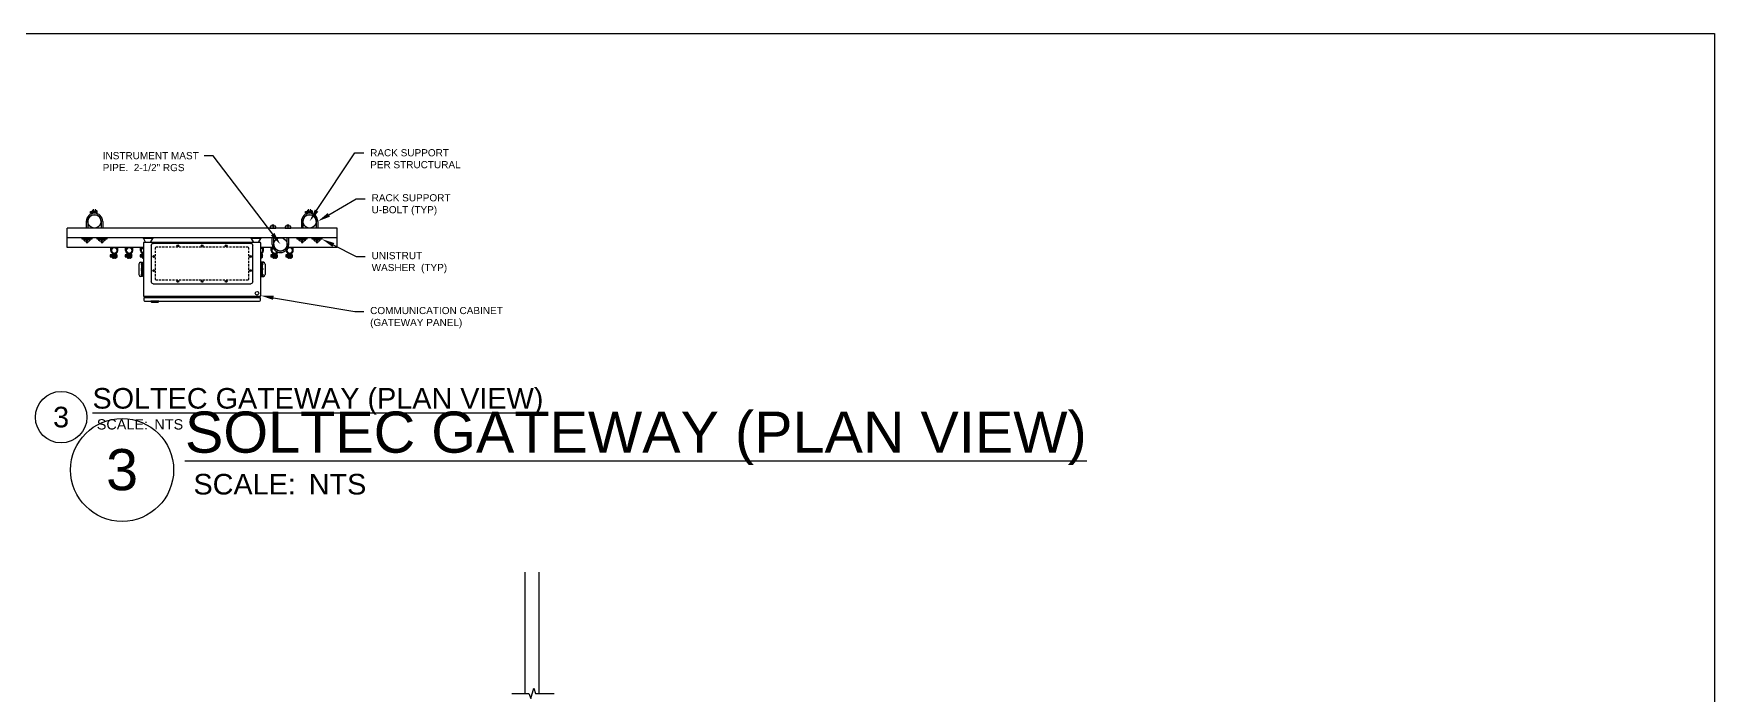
# Model space of a CAD drawing. Header units: feet. Extents: x -4 to 2246, y -9 to 1440.
# Drawn here: x 2208.92 to 2245.84, y 1392.53 to 1407.06 of the extents above; entities that cross this region are included whole.
import ezdxf
from ezdxf import colors
from ezdxf.entities.mleader import LeaderData, LeaderLine
from ezdxf.enums import TextEntityAlignment as Align
from ezdxf.math import Vec2, Vec3

# ---------------------------------------------------------------- set-up
doc = ezdxf.new("R2010")
doc.units = ezdxf.units.FT
doc.header["$MEASUREMENT"] = 0
for name, color, linetype in [('E-COND-PVC', 4, 'Continuous'), ('E-COND-RGS', 4, 'Continuous'), ('E-EQPM-CAB', 5, 'Continuous'), ('E-EQPM-HRDW', 230, 'Continuous'), ('G-ANNO-TEXT', 1, 'Continuous'), ('G-ANNO-TEXT @ 1', 1, 'Continuous'), ('G-ANNO-TEXT @ 2', 1, 'Continuous')]:
    doc.layers.add(name, color=color, linetype=linetype)
doc.styles.add('NEI-A', font='arial.ttf')

# ---------------------------------------------------------------- blocks, each defined once
blk = doc.blocks.new('HSQN031')
blk.add_lwpolyline([(-0.4, 0.21), (-0.4, 0), (0.4, 0), (0.4, 0.21), (0.28, 0.27), (-0.28, 0.27)], close=True)
for points in [[(0, 0.21, 0.123587), (-0.2, 0.27, 0.085237), (-0.34, 0.24)], [(0.34, 0.24, 0.085237), (0.2, 0.27, 0.123587), (0, 0.21), (0, 0)]]:
    blk.add_lwpolyline(points, format="xyb")
blk = doc.blocks.new('Bolt Head 312')
for p, q in [((-0.29, 0), (-0.29, 0.14)), ((-0.29, 0), (0.29, 0)), ((-0.22, 0.2), (0.22, 0.2)), ((-0.14, 0.14), (-0.14, 0)), ((0.14, 0.14), (0.14, 0)), ((0.29, 0), (0.29, 0.14))]:
    blk.add_line(p, q)
for centre, major_axis, ratio in [((-0.22, 0.14), (-0.0722, 0), 0.866025), ((0, 0.14), (-0.144, 0), 0.433013)]:
    blk.add_ellipse(centre, major_axis=major_axis, ratio=ratio, start_param=3.141593, end_param=6.283185)
at = {"extrusion": (0, 0, -1)}
blk.add_ellipse((0.22, 0.14), major_axis=(0.0722, 0), ratio=0.866025, start_param=3.141593, end_param=6.283185, dxfattribs=at)
blk = doc.blocks.new('DETAIL_TITLE')
blk.add_circle((0.5923, -0.5126), 0.25)
at = {"style": 'NEI-A'}
blk.add_attdef('DETAIL_TITLE_001', (0.9099, -0.4751), '', height=0.25, dxfattribs=at)
at = {"style": 'NEI-A', "flags": 8}
blk.add_attdef('#', text='', height=0.25, dxfattribs=at).set_placement((0.5922, -0.5109), align=Align.MIDDLE_CENTER)
at = {"style": 'NEI-A'}
for tag, p in [('SCALE:', (0.9386, -0.7379)), ('1"_=_', (1.5474, -0.7379))]:
    blk.add_attdef(tag, text='', height=0.1094, dxfattribs=at).set_placement(p, align=Align.BOTTOM_LEFT)
blk = doc.blocks.new('*U41')
at = {"layer": 'G-ANNO-TEXT @ 1'}
ref = blk.add_blockref('DETAIL_TITLE', (2208.181, 1399.788), dxfattribs=dict(at, xscale=2.26283738676726, yscale=2.26283738676726, zscale=2.26283738676726))
ref.add_attrib('#', '3', dxfattribs={"layer": '0', "height": 0.453, "style": 'NEI-A'}).set_placement((2209.521, 1398.631), align=Align.MIDDLE_CENTER)
ref.add_attrib('DETAIL_TITLE_001', '%%USOLTEC GATEWAY (PLAN VIEW)', (2210.211, 1398.817), dxfattribs={"layer": '0', "height": 0.45257, "style": 'NEI-A'})
ref.add_attrib('SCALE:', 'SCALE:', dxfattribs={"layer": '0', "height": 0.2263, "style": 'NEI-A'}).set_placement((2210.305, 1398.584), align=Align.TOP_LEFT)
ref.add_attrib('1"_=_', 'NTS', dxfattribs={"layer": '0', "height": 0.2263, "style": 'NEI-A'}).set_placement((2211.571, 1398.584), align=Align.TOP_LEFT)
at = {"layer": 'G-ANNO-TEXT @ 2'}
ref = blk.add_blockref('DETAIL_TITLE', (2208.181, 1399.788), dxfattribs=dict(at, xscale=4.52567477353452, yscale=4.52567477353452, zscale=4.52567477353452))
ref.add_attrib('#', '3', dxfattribs={"layer": '0', "height": 0.905, "style": 'NEI-A'}).set_placement((2210.861, 1397.475), align=Align.MIDDLE_CENTER)
ref.add_attrib('DETAIL_TITLE_001', '%%USOLTEC GATEWAY (PLAN VIEW)', (2212.242, 1397.847), dxfattribs={"layer": '0', "height": 0.90513, "style": 'NEI-A'})
ref.add_attrib('SCALE:', 'SCALE:', dxfattribs={"layer": '0', "height": 0.4526, "style": 'NEI-A'}).set_placement((2212.429, 1397.381), align=Align.TOP_LEFT)
ref.add_attrib('1"_=_', 'NTS', dxfattribs={"layer": '0', "height": 0.4526, "style": 'NEI-A'}).set_placement((2214.962, 1397.381), align=Align.TOP_LEFT)

msp = doc.modelspace()

# ---------------------------------------------------------------- linework, layer by layer
at = {"color": 7, "lineweight": 25}
msp.add_lwpolyline([(2219.425145, 1392.550115), (2219.797555, 1392.550115), (2219.837365, 1392.442245), (2219.909279, 1392.669544), (2219.943951, 1392.553968), (2220.353603, 1392.553968)], dxfattribs=at)
at = {"layer": 'E-COND-PVC'}
for centre in [(2210.689571, 1402.294141), (2211.016925, 1402.294141)]:
    msp.add_circle(centre, 0.066897, dxfattribs=at)
for centre, start, end in [((2211.344278, 1402.294141), 104.3261861, 255.6738139), ((2213.889076, 1402.294141), 282.6055586, 75.3841853), ((2214.216429, 1402.294141), 124.4678404, 328.898979), ((2214.543783, 1402.294141), 165.9340088, 127.7268447)]:
    msp.add_arc(centre, 0.066897, start, end, dxfattribs=at)
at = {"layer": 'E-COND-RGS'}
for points in [[(2219.719278, 1392.550115), (2219.719278, 1395.217592)], [(2220.013957, 1395.217592), (2220.013957, 1392.553968)]]:
    msp.add_lwpolyline(points, dxfattribs=at)
for centre in [(2210.254266, 1402.934022), (2214.979416, 1402.934022), (2214.34125, 1402.426521)]:
    msp.add_circle(centre, 0.147339, dxfattribs=at)
at = {"layer": 'E-EQPM-CAB', "lineweight": 25}
for points in [[(2211.327725, 1402.455984), (2211.327725, 1401.301444)], [(2213.891549, 1402.470391), (2211.342132, 1402.470391)], [(2211.405, 1402.558144), (2211.405, 1402.573861)], [(2211.456735, 1402.558144), (2211.456735, 1402.573861)], [(2211.492753, 1402.470391), (2211.492753, 1402.486108), (2211.53401, 1402.558144)], [(2211.502576, 1402.408833), (2211.502576, 1401.603995)], [(2213.689194, 1402.45009), (2211.543833, 1402.45009)], [(2213.730451, 1401.603995), (2213.730451, 1402.408833)], [(2213.776947, 1402.558144), (2213.776947, 1402.573861)], [(2213.828682, 1402.558144), (2213.828682, 1402.573861)], [(2213.8647, 1402.470391), (2213.8647, 1402.486108), (2213.905957, 1402.558144)], [(2213.905957, 1401.301444), (2213.905957, 1402.455984)], [(2211.312663, 1402.033591), (2211.312663, 1401.724491), (2211.268131, 1401.724491)], [(2211.268131, 1402.033591), (2211.312663, 1402.033591)], [(2211.312663, 1402.032281), (2211.280574, 1402.032281), (2211.280574, 1402.031627), (2211.312663, 1402.031627)], [(2211.312663, 1402.027042), (2211.280574, 1402.027042), (2211.280574, 1402.025078), (2211.312663, 1402.025078)], [(2211.58509, 1402.288991), (2211.58509, 1402.239876)], [(2211.58509, 1402.214991), (2211.58509, 1402.165875)], [(2211.58509, 1402.141645), (2211.58509, 1402.09253)], [(2211.58509, 1402.067645), (2211.58509, 1402.018529)], [(2211.719993, 1402.367576), (2211.670878, 1402.367576)], [(2211.793994, 1402.367576), (2211.744878, 1402.367576)], [(2211.867339, 1402.367576), (2211.818224, 1402.367576)], [(2211.94134, 1402.367576), (2211.892225, 1402.367576)], [(2212.014686, 1402.367576), (2211.96557, 1402.367576)], [(2212.088686, 1402.367576), (2212.039571, 1402.367576)], [(2212.162032, 1402.367576), (2212.112917, 1402.367576)], [(2212.236033, 1402.367576), (2212.186917, 1402.367576)], [(2212.309378, 1402.367576), (2212.260263, 1402.367576)], [(2212.383379, 1402.367576), (2212.334263, 1402.367576)], [(2212.456724, 1402.367576), (2212.407609, 1402.367576)], [(2212.530725, 1402.367576), (2212.48161, 1402.367576)], [(2212.604071, 1402.367576), (2212.554955, 1402.367576)], [(2212.678071, 1402.367576), (2212.628956, 1402.367576)], [(2212.752072, 1402.367576), (2212.702956, 1402.367576)], [(2212.825417, 1402.367576), (2212.776302, 1402.367576)], [(2212.899418, 1402.367576), (2212.850303, 1402.367576)], [(2212.972764, 1402.367576), (2212.923648, 1402.367576)], [(2213.046764, 1402.367576), (2212.997649, 1402.367576)], [(2213.12011, 1402.367576), (2213.070995, 1402.367576)], [(2213.194111, 1402.367576), (2213.144995, 1402.367576)], [(2213.267456, 1402.367576), (2213.218341, 1402.367576)], [(2213.341457, 1402.367576), (2213.292341, 1402.367576)], [(2213.414802, 1402.367576), (2213.365687, 1402.367576)], [(2213.488803, 1402.367576), (2213.439688, 1402.367576)], [(2213.562149, 1402.367576), (2213.513033, 1402.367576)], [(2213.647937, 1402.239876), (2213.647937, 1402.288991)], [(2213.647937, 1402.165875), (2213.647937, 1402.214991)], [(2213.647937, 1402.09253), (2213.647937, 1402.141645)], [(2213.647937, 1402.018529), (2213.647937, 1402.067645)], [(2213.920364, 1402.033591), (2213.920364, 1401.723837), (2213.964895, 1401.723837)], [(2213.964895, 1402.033591), (2213.920364, 1402.033591)], [(2213.920364, 1402.031627), (2213.952453, 1402.031627), (2213.952453, 1402.030972), (2213.920364, 1402.030972)], [(2211.229494, 1401.994954), (2211.229494, 1401.763129)], [(2211.312663, 1402.017874), (2211.280574, 1402.017874), (2211.280574, 1402.01591)], [(2211.280574, 1402.01591), (2211.312663, 1402.01591)], [(2211.312663, 1402.005432), (2211.280574, 1402.005432), (2211.280574, 1402.002812), (2211.327725, 1402.002812)], [(2211.312663, 1401.99037), (2211.280574, 1401.99037), (2211.280574, 1401.98644), (2211.312663, 1401.98644)], [(2211.312663, 1401.972033), (2211.280574, 1401.972033), (2211.280574, 1401.968104), (2211.312663, 1401.968104)], [(2211.312663, 1401.951732), (2211.280574, 1401.951732), (2211.280574, 1401.947148), (2211.312663, 1401.947148)], [(2211.312663, 1401.929466), (2211.280574, 1401.929466), (2211.280574, 1401.924228), (2211.312663, 1401.924228)], [(2211.312663, 1401.905891), (2211.280574, 1401.905891), (2211.280574, 1401.900652), (2211.312663, 1401.900652)], [(2211.312663, 1401.881661), (2211.280574, 1401.881661), (2211.280574, 1401.876422), (2211.312663, 1401.876422)], [(2211.312663, 1401.857431), (2211.280574, 1401.857431), (2211.280574, 1401.852192), (2211.312663, 1401.852192)], [(2211.312663, 1401.833855), (2211.280574, 1401.833855), (2211.280574, 1401.828616), (2211.312663, 1401.828616)], [(2211.312663, 1401.810935), (2211.280574, 1401.810935), (2211.280574, 1401.806351), (2211.312663, 1401.806351)], [(2211.312663, 1401.789979), (2211.280574, 1401.789979), (2211.280574, 1401.786049), (2211.312663, 1401.786049)], [(2211.312663, 1401.771642), (2211.280574, 1401.771642), (2211.280574, 1401.767713), (2211.312663, 1401.767713)], [(2211.327725, 1401.75527), (2211.280574, 1401.75527), (2211.280574, 1401.751996), (2211.312663, 1401.751996)], [(2211.312663, 1401.742173), (2211.280574, 1401.742173)], [(2211.280574, 1401.742173), (2211.280574, 1401.740208), (2211.312663, 1401.740208)], [(2211.312663, 1401.73235), (2211.280574, 1401.73235), (2211.280574, 1401.73104), (2211.312663, 1401.73104)], [(2211.312663, 1401.726456), (2211.280574, 1401.726456), (2211.280574, 1401.725801), (2211.312663, 1401.725801)], [(2211.58509, 1401.994299), (2211.58509, 1401.945183)], [(2211.58509, 1401.920298), (2211.58509, 1401.871183)], [(2211.58509, 1401.846953), (2211.58509, 1401.797837)], [(2211.58509, 1401.772952), (2211.58509, 1401.723837)], [(2213.647937, 1401.945183), (2213.647937, 1401.994299)], [(2213.647937, 1401.871183), (2213.647937, 1401.920298)], [(2213.647937, 1401.797837), (2213.647937, 1401.846953)], [(2213.647937, 1401.723837), (2213.647937, 1401.772952)], [(2213.920364, 1402.002812), (2213.905957, 1402.002812)], [(2213.905957, 1401.75527), (2213.952453, 1401.75527)], [(2213.920364, 1402.026388), (2213.952453, 1402.026388), (2213.952453, 1402.025078), (2213.920364, 1402.025078)], [(2213.920364, 1402.017874), (2213.952453, 1402.017874), (2213.952453, 1402.015255)], [(2213.952453, 1402.015255), (2213.920364, 1402.015255)], [(2213.920364, 1402.005432), (2213.952453, 1402.005432), (2213.952453, 1402.002157), (2213.920364, 1402.002157)], [(2213.920364, 1401.989715), (2213.952453, 1401.989715), (2213.952453, 1401.98644), (2213.920364, 1401.98644)], [(2213.920364, 1401.972033), (2213.952453, 1401.972033), (2213.952453, 1401.967449), (2213.920364, 1401.967449)], [(2213.920364, 1401.951077), (2213.952453, 1401.951077), (2213.952453, 1401.946493), (2213.920364, 1401.946493)], [(2213.920364, 1401.928812), (2213.952453, 1401.928812), (2213.952453, 1401.924228), (2213.920364, 1401.924228)], [(2213.920364, 1401.905236), (2213.952453, 1401.905236), (2213.952453, 1401.900652), (2213.920364, 1401.900652)], [(2213.920364, 1401.881006), (2213.952453, 1401.881006), (2213.952453, 1401.876422), (2213.920364, 1401.876422)], [(2213.920364, 1401.856776), (2213.952453, 1401.856776), (2213.952453, 1401.852192), (2213.920364, 1401.852192)], [(2213.920364, 1401.8332), (2213.952453, 1401.8332), (2213.952453, 1401.828616), (2213.920364, 1401.828616)], [(2213.920364, 1401.810935), (2213.952453, 1401.810935), (2213.952453, 1401.806351), (2213.920364, 1401.806351)], [(2213.920364, 1401.789979), (2213.952453, 1401.789979), (2213.952453, 1401.786049), (2213.920364, 1401.786049)], [(2213.920364, 1401.770987), (2213.952453, 1401.770987), (2213.952453, 1401.767713), (2213.920364, 1401.767713)], [(2213.952453, 1401.75527), (2213.952453, 1401.751996), (2213.920364, 1401.751996)], [(2213.920364, 1401.742173), (2213.952453, 1401.742173)], [(2213.952453, 1401.742173), (2213.952453, 1401.739554), (2213.920364, 1401.739554)], [(2213.920364, 1401.73235), (2213.952453, 1401.73235), (2213.952453, 1401.73104), (2213.920364, 1401.73104)], [(2213.920364, 1401.726456), (2213.952453, 1401.726456), (2213.952453, 1401.725801), (2213.920364, 1401.725801)], [(2214.003533, 1401.994954), (2214.003533, 1401.762474)], [(2211.543833, 1401.562738), (2213.689194, 1401.562738)], [(2211.670878, 1401.645252), (2211.719993, 1401.645252)], [(2211.744878, 1401.645252), (2211.793994, 1401.645252)], [(2211.818224, 1401.645252), (2211.867339, 1401.645252)], [(2211.892225, 1401.645252), (2211.94134, 1401.645252)], [(2211.96557, 1401.645252), (2212.014686, 1401.645252)], [(2212.039571, 1401.645252), (2212.088686, 1401.645252)], [(2212.112917, 1401.645252), (2212.162032, 1401.645252)], [(2212.186917, 1401.645252), (2212.236033, 1401.645252)], [(2212.260263, 1401.645252), (2212.309378, 1401.645252)], [(2212.334263, 1401.645252), (2212.383379, 1401.645252)], [(2212.407609, 1401.645252), (2212.456724, 1401.645252)], [(2212.48161, 1401.645252), (2212.530725, 1401.645252)], [(2212.554955, 1401.645252), (2212.604071, 1401.645252)], [(2212.628956, 1401.645252), (2212.678071, 1401.645252)], [(2212.702956, 1401.645252), (2212.752072, 1401.645252)], [(2212.776302, 1401.645252), (2212.825417, 1401.645252)], [(2212.850303, 1401.645252), (2212.899418, 1401.645252)], [(2212.923648, 1401.645252), (2212.972764, 1401.645252)], [(2212.997649, 1401.645252), (2213.046764, 1401.645252)], [(2213.070995, 1401.645252), (2213.12011, 1401.645252)], [(2213.144995, 1401.645252), (2213.194111, 1401.645252)], [(2213.218341, 1401.645252), (2213.267456, 1401.645252)], [(2213.292341, 1401.645252), (2213.341457, 1401.645252)], [(2213.365687, 1401.645252), (2213.414802, 1401.645252)], [(2213.439688, 1401.645252), (2213.488803, 1401.645252)], [(2213.513033, 1401.645252), (2213.562149, 1401.645252)], [(2213.898098, 1401.199284), (2213.898098, 1401.256258), (2211.337548, 1401.256258), (2211.337548, 1401.199284)], [(2211.342132, 1401.287037), (2213.891549, 1401.287037)], [(2211.355884, 1401.180948), (2213.879762, 1401.180948)], [(2211.439708, 1401.278524), (2211.439708, 1401.256258)], [(2211.494717, 1401.180948), (2211.494717, 1401.176363), (2211.510434, 1401.160647), (2211.654506, 1401.160647), (2211.670223, 1401.176363), (2211.494717, 1401.176363)], [(2211.670223, 1401.180948), (2211.670223, 1401.176363)], [(2213.793973, 1401.278524), (2213.793973, 1401.256258)], [(2213.802487, 1401.27132), (2213.802487, 1401.256258)], [(2213.812965, 1401.256258), (2213.812965, 1401.27132)], [(2213.818204, 1401.276559), (2213.88762, 1401.276559), (2213.88762, 1401.287037)]]:
    msp.add_lwpolyline(points, dxfattribs=at)
at = {"layer": 'E-EQPM-CAB', "lineweight": 0}
for points in [[(2210.746545, 1402.327035), (2210.689571, 1402.359929), (2210.632597, 1402.327035), (2210.632597, 1402.261248), (2210.689571, 1402.228354), (2210.746545, 1402.261248)], [(2211.073898, 1402.327035), (2211.016925, 1402.359929), (2210.959951, 1402.327035), (2210.959951, 1402.261248), (2211.016925, 1402.228354), (2211.073898, 1402.261248)]]:
    msp.add_lwpolyline(points, close=True, dxfattribs=at)
for points in [[(2211.327725, 1402.350372), (2211.287304, 1402.327035), (2211.287304, 1402.261248), (2211.327725, 1402.237911)], [(2213.905957, 1402.2381), (2213.94605, 1402.261248), (2213.94605, 1402.327035), (2213.905957, 1402.350183)], [(2214.18298, 1402.340617), (2214.159455, 1402.327035), (2214.159455, 1402.261248), (2214.216429, 1402.228354), (2214.273403, 1402.261248)], [(2214.486809, 1402.320494), (2214.486809, 1402.261248), (2214.543783, 1402.228354), (2214.600757, 1402.261248), (2214.600757, 1402.327035), (2214.543783, 1402.359929), (2214.494041, 1402.331211)]]:
    msp.add_lwpolyline(points, dxfattribs=at)
at = {"layer": 'E-EQPM-CAB', "lineweight": 25}
for points in [[(2211.646648, 1402.367576), (2211.611284, 1402.367576, 0.403474063), (2211.58509, 1402.341381), (2211.58509, 1402.313222)], [(2213.647937, 1402.313222), (2213.647937, 1402.341381, 0.395743259), (2213.622397, 1402.367576), (2213.587034, 1402.367576)], [(2211.58509, 1401.699606), (2211.58509, 1401.671447, 0.430688303), (2211.611284, 1401.645252), (2211.646648, 1401.645252)], [(2213.587034, 1401.645252), (2213.622397, 1401.645252, 0.42333842), (2213.647937, 1401.671447), (2213.647937, 1401.699606)]]:
    msp.add_lwpolyline(points, format="xyb", dxfattribs=at)
for centre, radius in [((2212.085739, 1402.398028), 0.020628), ((2212.085739, 1402.398028), 0.010151), ((2212.085739, 1402.398028), 0.007531), ((2212.616841, 1402.398028), 0.020628), ((2212.616841, 1402.398028), 0.010151), ((2212.616841, 1402.398028), 0.007531), ((2213.147942, 1402.398028), 0.020628), ((2213.147942, 1402.398028), 0.010151), ((2213.147942, 1402.398028), 0.007531), ((2211.554638, 1402.160964), 0.020628), ((2211.554638, 1402.160964), 0.01015), ((2211.554638, 1402.160964), 0.007531), ((2213.679043, 1402.160964), 0.020628), ((2213.679044, 1402.160964), 0.01015), ((2213.679043, 1402.160964), 0.007531), ((2211.554638, 1401.851209), 0.020628), ((2211.554638, 1401.851209), 0.01015), ((2211.554638, 1401.851209), 0.007531), ((2213.679043, 1401.851209), 0.020628), ((2213.679044, 1401.851209), 0.01015), ((2213.679043, 1401.851209), 0.007531), ((2212.085739, 1401.614146), 0.020629), ((2212.085739, 1401.614146), 0.010151), ((2212.085739, 1401.614145), 0.007531), ((2212.61684, 1401.614146), 0.020629), ((2212.616841, 1401.614146), 0.010151), ((2212.616841, 1401.614145), 0.007531), ((2213.147942, 1401.614146), 0.020629), ((2213.147942, 1401.614146), 0.010151), ((2213.147942, 1401.614145), 0.007531), ((2213.82639, 1401.353506), 0.038965)]:
    msp.add_circle(centre, radius, dxfattribs=at)
at = {"layer": 'E-EQPM-CAB', "lineweight": 0}
for centre in [(2210.689571, 1402.294141), (2211.016925, 1402.294141), (2214.543783, 1402.294141)]:
    msp.add_circle(centre, 0.056974, dxfattribs=at)
at = {"layer": 'E-EQPM-CAB', "lineweight": 25}
for centre, radius, start, end in [((2211.342459, 1402.455656), 0.014735, 90.0002506, 179.9997494), ((2213.891877, 1402.455656), 0.014735, 0.0004462, 89.9995538), ((2211.268459, 1401.994626), 0.038965, 90.0000525, 179.9999475), ((2213.965222, 1401.994626), 0.038965, 0.0001265, 89.9998735), ((2211.268459, 1401.762802), 0.038965, 180.0000525, 269.9999475), ((2213.965222, 1401.762147), 0.038965, 270.0001265, 359.9998735), ((2211.342459, 1401.301116), 0.014734, 179.9994518, 270.0005482), ((2213.891877, 1401.301117), 0.014735, 269.9996475, 0.0003525), ((2211.356212, 1401.198957), 0.018009, 180.0003884, 269.9996116), ((2211.431522, 1401.278196), 0.008186, 0.0007006, 89.9992994), ((2213.802814, 1401.278196), 0.008186, 90.0014048, 179.9985952), ((2213.818531, 1401.270992), 0.01539, 90.0005357, 179.9994643), ((2213.818531, 1401.270993), 0.004911, 89.9980499, 180.0019501), ((2213.880089, 1401.198957), 0.018009, 270.0002284, 359.9997716)]:
    msp.add_arc(centre, radius, start, end, dxfattribs=at)
at = {"layer": 'E-EQPM-CAB', "lineweight": 0}
for centre, start, end in [((2211.344278, 1402.294141), 106.8903385, 253.1096615), ((2213.889076, 1402.294141), 287.2347859, 72.7652141), ((2214.216429, 1402.294141), 125.7800119, 327.5868079)]:
    msp.add_arc(centre, 0.056974, start, end, dxfattribs=at)
at = {"layer": 'E-EQPM-CAB', "lineweight": 25}
for points in [[(2211.503231, 1402.408506), (2211.503231, 1402.431472), (2211.521555, 1402.45009), (2211.54416, 1402.45009)], [(2213.689521, 1402.45009), (2213.712126, 1402.45009), (2213.730451, 1402.431472), (2213.730451, 1402.408506)], [(2211.54416, 1401.562083), (2211.521555, 1401.562083), (2211.503231, 1401.580701), (2211.503231, 1401.603668)], [(2213.730451, 1401.603668), (2213.730451, 1401.580701), (2213.712126, 1401.562083), (2213.689521, 1401.562083)]]:
    msp.add_open_spline(points, degree=3, dxfattribs=at)
at = {"layer": 'E-EQPM-HRDW'}
for p, q in [((2210.282617, 1403.17173), (2210.282617, 1403.111857)), ((2210.282617, 1403.17173), (2210.301034, 1403.17173)), ((2210.301034, 1403.152826), (2210.282617, 1403.152826)), ((2210.30922, 1403.162278), (2210.30922, 1403.105567)), ((2215.007767, 1403.17173), (2215.007767, 1403.111857)), ((2215.007767, 1403.17173), (2215.026184, 1403.17173)), ((2215.026184, 1403.152826), (2215.007767, 1403.152826)), ((2215.03437, 1403.162278), (2215.03437, 1403.105567)), ((2210.301034, 1403.115019), (2210.282617, 1403.115019)), ((2215.026184, 1403.115019), (2215.007767, 1403.115019))]:
    msp.add_line(p, q, dxfattribs=at)
at = {"layer": 'E-EQPM-HRDW', "color": 7}
for points in [[(2210.202029, 1403.113459), (2210.166095, 1403.113459), (2210.166095, 1403.154387), (2210.202029, 1403.154387)], [(2210.239666, 1403.154387), (2210.268865, 1403.154387)], [(2214.927179, 1403.113459), (2214.891245, 1403.113459), (2214.891245, 1403.154387), (2214.927179, 1403.154387)], [(2214.964816, 1403.154387), (2214.994015, 1403.154387)], [(2210.637335, 1402.196034), (2210.6014, 1402.196034), (2210.6014, 1402.155106), (2210.637335, 1402.155106)], [(2210.611969, 1402.294141), (2210.611969, 1402.361039)], [(2210.622674, 1402.294141), (2210.622674, 1402.361039)], [(2210.704171, 1402.196034), (2210.674972, 1402.196034)], [(2210.674972, 1402.155106), (2210.704171, 1402.155106)], [(2210.756469, 1402.294141), (2210.756469, 1402.361039)], [(2210.767173, 1402.294141), (2210.767173, 1402.361039)], [(2210.964688, 1402.196034), (2210.928754, 1402.196034), (2210.928754, 1402.155106), (2210.964688, 1402.155106)], [(2210.939323, 1402.294141), (2210.939323, 1402.361039)], [(2210.950027, 1402.294141), (2210.950027, 1402.361039)], [(2211.031524, 1402.196034), (2211.002325, 1402.196034)], [(2211.002325, 1402.155106), (2211.031524, 1402.155106)], [(2211.083822, 1402.294141), (2211.083822, 1402.361039)], [(2211.094526, 1402.294141), (2211.094526, 1402.361039)], [(2211.292042, 1402.196034), (2211.256107, 1402.196034), (2211.256107, 1402.155106), (2211.292042, 1402.155106)], [(2211.266676, 1402.294141), (2211.266676, 1402.361039)], [(2211.277381, 1402.294141), (2211.277381, 1402.361039)], [(2213.955973, 1402.294141), (2213.955973, 1402.361039)], [(2213.966678, 1402.294141), (2213.966678, 1402.361039)], [(2214.164193, 1402.196034), (2214.128259, 1402.196034), (2214.128259, 1402.155106), (2214.164193, 1402.155106)], [(2214.138828, 1402.294141), (2214.138828, 1402.361039)], [(2214.149532, 1402.294141), (2214.149532, 1402.361039)], [(2214.231029, 1402.196034), (2214.20183, 1402.196034)], [(2214.20183, 1402.155106), (2214.231029, 1402.155106)], [(2214.491546, 1402.196034), (2214.455612, 1402.196034), (2214.455612, 1402.155106), (2214.491546, 1402.155106)], [(2214.466181, 1402.294141), (2214.466181, 1402.296824)], [(2214.476885, 1402.294141), (2214.476885, 1402.308063)], [(2214.558382, 1402.196034), (2214.529183, 1402.196034)], [(2214.529183, 1402.155106), (2214.558382, 1402.155106)], [(2214.61068, 1402.294141), (2214.61068, 1402.361039)], [(2214.621385, 1402.294141), (2214.621385, 1402.361039)]]:
    msp.add_lwpolyline(points, dxfattribs=at)
at = {"layer": 'E-EQPM-HRDW'}
for points in [[(2210.225914, 1403.111857), (2210.225914, 1403.169666), (2210.206904, 1403.169666), (2210.202029, 1403.159213), (2210.202029, 1403.108633), (2210.202959, 1403.106639)], [(2214.951065, 1403.111857), (2214.951065, 1403.169666), (2214.932054, 1403.169666), (2214.927179, 1403.159213), (2214.927179, 1403.108633), (2214.928109, 1403.106639)], [(2215.582342, 1402.786683), (2209.65134, 1402.786683)], [(2209.65134, 1402.361039), (2209.65134, 1402.786683)], [(2210.074185, 1402.934022), (2210.074185, 1402.786683)], [(2210.106926, 1402.934022), (2210.106926, 1402.786683)], [(2210.401605, 1402.934022), (2210.401605, 1402.786683)], [(2210.434347, 1402.934022), (2210.434347, 1402.786683)], [(2214.161169, 1402.829486), (2214.161169, 1402.860376)], [(2214.161169, 1402.860376), (2214.193911, 1402.860376)], [(2214.17754, 1402.82075), (2214.17754, 1402.786683)], [(2214.193911, 1402.829486), (2214.193911, 1402.860376)], [(2214.48859, 1402.829486), (2214.48859, 1402.860376)], [(2214.48859, 1402.860376), (2214.521331, 1402.860376)], [(2214.50496, 1402.82075), (2214.50496, 1402.786683)], [(2214.521331, 1402.829486), (2214.521331, 1402.860376)], [(2214.799335, 1402.934022), (2214.799335, 1402.786683)], [(2214.832076, 1402.934022), (2214.832076, 1402.786683)], [(2215.126755, 1402.934022), (2215.126755, 1402.786683)], [(2215.159497, 1402.934022), (2215.159497, 1402.786683)], [(2215.582342, 1402.361039), (2215.582342, 1402.786683)], [(2215.582342, 1402.573861), (2209.65134, 1402.573861)], [(2210.196967, 1402.573861), (2210.196967, 1402.54519), (2209.984144, 1402.54519), (2209.984144, 1402.573861)], [(2210.074185, 1402.502387), (2210.074185, 1402.471496)], [(2210.074185, 1402.471496), (2210.106926, 1402.471496)], [(2210.090555, 1402.511122), (2210.090555, 1402.54519)], [(2210.106926, 1402.502387), (2210.106926, 1402.471496)], [(2210.524387, 1402.573861), (2210.524387, 1402.54519), (2210.311564, 1402.54519), (2210.311564, 1402.573861)], [(2210.401605, 1402.502387), (2210.401605, 1402.471496)], [(2210.401605, 1402.471496), (2210.434347, 1402.471496)], [(2210.417976, 1402.511122), (2210.417976, 1402.54519)], [(2210.434347, 1402.502387), (2210.434347, 1402.471496)], [(2214.161169, 1402.426521), (2214.161169, 1402.573861)], [(2214.193911, 1402.426521), (2214.193911, 1402.573861)], [(2214.48859, 1402.426521), (2214.48859, 1402.573861)], [(2214.521331, 1402.426521), (2214.521331, 1402.573861)], [(2214.922117, 1402.573861), (2214.922117, 1402.54519), (2214.709294, 1402.54519), (2214.709294, 1402.573861)], [(2214.799335, 1402.502387), (2214.799335, 1402.471496)], [(2214.799335, 1402.471496), (2214.832076, 1402.471496)], [(2214.815706, 1402.511122), (2214.815706, 1402.54519)], [(2214.832076, 1402.502387), (2214.832076, 1402.471496)], [(2215.249538, 1402.573861), (2215.249538, 1402.54519), (2215.036714, 1402.54519), (2215.036714, 1402.573861)], [(2215.126755, 1402.502387), (2215.126755, 1402.471496)], [(2215.126755, 1402.471496), (2215.159497, 1402.471496)], [(2215.143126, 1402.511122), (2215.143126, 1402.54519)], [(2215.159497, 1402.502387), (2215.159497, 1402.471496)], [(2214.173497, 1402.361039), (2213.905957, 1402.361039)], [(2215.582342, 1402.361039), (2214.509004, 1402.361039)]]:
    msp.add_lwpolyline(points, dxfattribs=at)
for points in [[(2210.204466, 1403.164439, 0.085236952), (2210.202029, 1403.151794, 0.12358685), (2210.206904, 1403.133923), (2210.225914, 1403.133923)], [(2214.929617, 1403.164439, 0.085236952), (2214.927179, 1403.151794, 0.12358685), (2214.932054, 1403.133923), (2214.951065, 1403.133923)], [(2210.206904, 1403.133923, 0.12358685), (2210.202029, 1403.116051, 0.061909793), (2210.203376, 1403.106763, 0.061909793)], [(2214.932054, 1403.133923, 0.12358685), (2214.927179, 1403.116051, 0.061909793), (2214.928526, 1403.106763, 0.061909793)]]:
    msp.add_lwpolyline(points, format="xyb", dxfattribs=at)
at = {"layer": 'E-EQPM-HRDW', "color": 7}
for points in [[(2210.239666, 1403.113459), (2210.239666, 1403.186754, 0.414213562), (2210.235737, 1403.190683), (2210.229843, 1403.190683, 0.414213562), (2210.225914, 1403.186754), (2210.225914, 1403.111857)], [(2210.282617, 1403.111857), (2210.282617, 1403.186754, 0.414213562), (2210.278688, 1403.190683), (2210.272794, 1403.190683, 0.414213562), (2210.268865, 1403.186754), (2210.268865, 1403.113459)], [(2214.964816, 1403.113459), (2214.964816, 1403.186754, 0.414213562), (2214.960887, 1403.190683), (2214.954994, 1403.190683, 0.414213562), (2214.951065, 1403.186754), (2214.951065, 1403.111857)], [(2215.007767, 1403.111857), (2215.007767, 1403.186754, 0.414213562), (2215.003838, 1403.190683), (2214.997944, 1403.190683, 0.414213562), (2214.994015, 1403.186754), (2214.994015, 1403.113459)], [(2210.674972, 1402.228856), (2210.674972, 1402.122739, -0.414213562), (2210.671043, 1402.11881), (2210.665149, 1402.11881, -0.414213562), (2210.66122, 1402.122739), (2210.66122, 1402.221904)], [(2210.717922, 1402.221904), (2210.717922, 1402.122739, -0.414213562), (2210.713993, 1402.11881), (2210.7081, 1402.11881, -0.414213562), (2210.704171, 1402.122739), (2210.704171, 1402.228856)], [(2211.002325, 1402.228856), (2211.002325, 1402.122739, -0.414213562), (2210.998396, 1402.11881), (2210.992502, 1402.11881, -0.414213562), (2210.988573, 1402.122739), (2210.988573, 1402.221904)], [(2211.045276, 1402.221904), (2211.045276, 1402.122739, -0.414213562), (2211.041347, 1402.11881), (2211.035453, 1402.11881, -0.414213562), (2211.031524, 1402.122739), (2211.031524, 1402.228856)], [(2211.327725, 1402.119343, -0.132464637), (2211.325749, 1402.11881), (2211.319856, 1402.11881, -0.414213562), (2211.315927, 1402.122739), (2211.315927, 1402.221904)], [(2213.917427, 1402.221904), (2213.917427, 1402.122739, -0.414213562), (2213.913498, 1402.11881), (2213.907605, 1402.11881, -0.108627307), (2213.905957, 1402.119172, -0.108627307)], [(2214.20183, 1402.228856), (2214.20183, 1402.122739, -0.414213562), (2214.197901, 1402.11881), (2214.192007, 1402.11881, -0.414213562), (2214.188078, 1402.122739), (2214.188078, 1402.221904)], [(2214.244781, 1402.221904), (2214.244781, 1402.122739, -0.414213562), (2214.240852, 1402.11881), (2214.234958, 1402.11881, -0.414213562), (2214.231029, 1402.122739), (2214.231029, 1402.228856)], [(2214.529183, 1402.228856), (2214.529183, 1402.122739, -0.414213562), (2214.525254, 1402.11881), (2214.519361, 1402.11881, -0.414213562), (2214.515432, 1402.122739), (2214.515432, 1402.221904)], [(2214.572134, 1402.221904), (2214.572134, 1402.122739, -0.414213562), (2214.568205, 1402.11881), (2214.562311, 1402.11881, -0.414213562), (2214.558382, 1402.122739), (2214.558382, 1402.228856)]]:
    msp.add_lwpolyline(points, format="xyb", dxfattribs=at)
at = {"layer": 'E-EQPM-HRDW'}
for centre, radius, start, end in [((2210.254266, 1402.934022), 0.180081, 0, 180), ((2210.254266, 1402.934022), 0.147339, 0, 180), ((2214.979416, 1402.934022), 0.180081, 0, 180), ((2214.979416, 1402.934022), 0.147339, 0, 180), ((2214.34125, 1402.426521), 0.180081, 180, 0), ((2214.34125, 1402.426521), 0.147339, 180, 0)]:
    msp.add_arc(centre, radius, start, end, dxfattribs=at)
at = {"layer": 'E-EQPM-HRDW', "color": 7}
for centre, radius, start, end in [((2210.689571, 1402.294141), 0.077602, 180, 248.5713456), ((2210.689571, 1402.294141), 0.066897, 180, 257.3944414), ((2210.689571, 1402.294141), 0.066897, 282.6055586, 0), ((2210.689571, 1402.294141), 0.077602, 291.4286544, 0), ((2211.016925, 1402.294141), 0.077602, 180, 248.5713456), ((2211.016925, 1402.294141), 0.066897, 180, 257.3944414), ((2211.016925, 1402.294141), 0.066897, 282.6055586, 0), ((2211.016925, 1402.294141), 0.077602, 291.4286544, 0), ((2211.344278, 1402.294141), 0.077602, 180, 248.5713456), ((2211.344278, 1402.294141), 0.066897, 180, 255.6738139), ((2213.889076, 1402.294141), 0.066897, 284.6158147, 0), ((2213.889076, 1402.294141), 0.077602, 291.4286544, 0), ((2214.216429, 1402.294141), 0.077602, 180, 248.5713456), ((2214.216429, 1402.294141), 0.066897, 180, 257.3944414), ((2214.216429, 1402.294141), 0.066897, 282.6055586, 328.898979), ((2214.216429, 1402.294141), 0.077602, 291.4286544, 330.4034726), ((2214.543783, 1402.294141), 0.077602, 180, 248.5713456), ((2214.543783, 1402.294141), 0.066897, 180, 257.3944414), ((2214.543783, 1402.294141), 0.066897, 282.6055586, 0), ((2214.543783, 1402.294141), 0.077602, 291.4286544, 0)]:
    msp.add_arc(centre, radius, start, end, dxfattribs=at)
at = {"layer": 'E-EQPM-HRDW'}
for centre, major_axis, ratio in [((2210.301034, 1403.162278), (0, 0.009452), 0.866025404), ((2210.301034, 1403.133923), (0, 0.018904), 0.433012702), ((2215.026184, 1403.162278), (0, 0.009452), 0.866025404), ((2215.026184, 1403.133923), (0, 0.018904), 0.433012702)]:
    msp.add_ellipse(centre, major_axis=major_axis, ratio=ratio, start_param=3.141592654, end_param=6.283185307, dxfattribs=at)
at = {"layer": 'E-EQPM-HRDW', "extrusion": (0, 0, -1)}
for centre in [(2210.301034, 1403.105567), (2215.026184, 1403.105567)]:
    msp.add_ellipse(centre, major_axis=(0, -0.009452), ratio=0.866025404, start_param=3.141592654, end_param=4.718131971, dxfattribs=at)

# ---------------------------------------------------------------- block references
at = {"layer": 'E-EQPM-HRDW', "color": 7, "xscale": 0.1611406986120642, "yscale": 0.1611406986120642, "zscale": 0.1611406986120642}
for p in [(2214.17754, 1402.786683), (2214.50496, 1402.786683)]:
    msp.add_blockref('HSQN031', p, dxfattribs=at)
at = {"layer": 'E-EQPM-HRDW', "color": 7}
for name, p, xscale, yscale, zscale, rotation in [('HSQN031', (2210.090555, 1402.54519), -0.1611406986120642, 0.1611406986120642, 0.1611406986120642, 180), ('HSQN031', (2210.417976, 1402.54519), -0.1611406986120642, 0.1611406986120642, 0.1611406986120642, 180), ('HSQN031', (2214.815706, 1402.54519), -0.1611406986120642, 0.1611406986120642, 0.1611406986120642, 180), ('HSQN031', (2215.143126, 1402.54519), -0.1611406986120642, 0.1611406986120642, 0.1611406986120642, 180), ('HSQN031', (2210.66122, 1402.17557), -0.0899203954664877, 0.0899203954664877, 0.0899203954664877, 90), ('Bolt Head 312', (2210.717922, 1402.17557), -0.1309683064567649, 0.1309683064567649, 0.1309683064567649, 270), ('HSQN031', (2210.988573, 1402.17557), -0.0899203954664877, 0.0899203954664877, 0.0899203954664877, 90), ('Bolt Head 312', (2211.045276, 1402.17557), -0.1309683064567649, 0.1309683064567649, 0.1309683064567649, 270), ('HSQN031', (2211.315927, 1402.17557), -0.0899203954664877, 0.0899203954664877, 0.0899203954664877, 90), ('Bolt Head 312', (2213.917427, 1402.17557), -0.1309683064567649, 0.1309683064567649, 0.1309683064567649, 270), ('HSQN031', (2214.188078, 1402.17557), -0.0899203954664877, 0.0899203954664877, 0.0899203954664877, 90), ('Bolt Head 312', (2214.244781, 1402.17557), -0.1309683064567649, 0.1309683064567649, 0.1309683064567649, 270), ('HSQN031', (2214.515432, 1402.17557), -0.0899203954664877, 0.0899203954664877, 0.0899203954664877, 90), ('Bolt Head 312', (2214.572134, 1402.17557), -0.1309683064567649, 0.1309683064567649, 0.1309683064567649, 270)]:
    msp.add_blockref(name, p, dxfattribs=dict(at, xscale=xscale, yscale=yscale, zscale=zscale, rotation=rotation))
at = {"layer": 'G-ANNO-TEXT'}
msp.add_blockref('*U41', (0, 0), dxfattribs=at)

# ---------------------------------------------------------------- next in the draw order: leaders
ml = msp.add_multileader_mtext('Standard', dxfattribs=at)
ml.set_content('\\A1;INSTRUMENT MAST PIPE.  2-1/2" RGS ', color=256, style='NEI-A')
ml.set_leader_properties()
ml.build(insert=Vec2(0, 0))
ml.multileader.update_dxf_attribs({"dogleg_length": 0.125, "arrow_head_size": 0.282891})
ctx = ml.context
ctx.base_point, ctx.char_height, ctx.arrow_head_size, ctx.landing_gap_size, ctx.plane_origin = Vec3(2210.293592, 1404.377571), 0.15716191, 0.282891, 0.141446, Vec3(2213.635723, 1403.579006)
notes = []
notes.append((ctx, [(1, (1, 1, 0), (2212.858172, 1404.377571), (-1, 0), 0.196452, [(0, [(2214.34125, 1402.426521)], 0, [])])]))
ctx.mtext.insert, ctx.mtext.width, ctx.mtext.flow_direction = Vec3(2210.435038, 1404.457492), 2.33572288, 5
ctx.mtext.has_bg_fill, ctx.mtext.bg_color, ctx.mtext.bg_scale_factor, ctx.mtext.bg_transparency, ctx.mtext.use_window_bg_color = 1, -1027028792, 1.5, 0, 1
ml = msp.add_multileader_mtext('Standard', dxfattribs=at)
ml.set_content('\\A1;RACK SUPPORT U-BOLT (TYP)', color=256, style='NEI-A')
ml.set_leader_properties()
ml.build(insert=Vec2(0, 0))
ml.multileader.update_dxf_attribs({"dogleg_length": 0.125, "arrow_head_size": 0.282891})
ctx = ml.context
ctx.base_point, ctx.char_height, ctx.arrow_head_size, ctx.landing_gap_size, ctx.plane_origin = Vec3(2216.201665, 1403.430146), 0.15716191, 0.282891, 0.141446, Vec3(2214.643452, 1402.631581)
notes.append((ctx, [(0, (1, 1, 0), (2216.005213, 1403.430146), (1, 0), 0.196452, [(0, [(2215.159497, 1402.934022)], 0, [])])]))
ctx.mtext.insert, ctx.mtext.width, ctx.mtext.flow_direction = Vec3(2216.343111, 1403.531829), 1.91915351, 5
ctx.mtext.has_bg_fill, ctx.mtext.bg_color, ctx.mtext.bg_scale_factor, ctx.mtext.bg_transparency, ctx.mtext.use_window_bg_color = 1, -1027028792, 1.5, 0, 1
ml = msp.add_multileader_mtext('Standard', dxfattribs=at)
ml.set_content('\\A1;UNISTRUT WASHER  (TYP)', color=256, style='NEI-A')
ml.set_leader_properties()
ml.build(insert=Vec2(0, 0))
ml.multileader.update_dxf_attribs({"dogleg_length": 0.125, "arrow_head_size": 0.282891})
ctx = ml.context
ctx.base_point, ctx.char_height, ctx.arrow_head_size, ctx.landing_gap_size, ctx.plane_origin = Vec3(2216.201665, 1402.158249), 0.15716191, 0.282891, 0.141446, Vec3(2214.643452, 1401.359684)
notes.append((ctx, [(0, (1, 1, 0), (2216.005213, 1402.158249), (1, 0), 0.196452, [(0, [(2215.249538, 1402.54519)], 0, [])])]))
ctx.mtext.insert, ctx.mtext.width, ctx.mtext.flow_direction = Vec3(2216.343111, 1402.259932), 1.91915351, 5
ctx.mtext.has_bg_fill, ctx.mtext.bg_color, ctx.mtext.bg_scale_factor, ctx.mtext.bg_transparency, ctx.mtext.use_window_bg_color = 1, -1027028792, 1.5, 0, 1
ml = msp.add_multileader_mtext('Standard', dxfattribs=at)
ml.set_content('\\A1;COMMUNICATION CABINET (GATEWAY PANEL)', color=256, style='NEI-A')
ml.set_leader_properties()
ml.build(insert=Vec2(0, 0))
ml.multileader.update_dxf_attribs({"dogleg_length": 0.125, "arrow_head_size": 0.282891})
ctx = ml.context
ctx.base_point, ctx.char_height, ctx.arrow_head_size, ctx.landing_gap_size, ctx.plane_origin = Vec3(2216.168838, 1400.9504), 0.15716191, 0.282891, 0.141446, Vec3(2214.610625, 1400.151835)
notes.append((ctx, [(0, (1, 1, 0), (2215.972386, 1400.9504), (1, 0), 0.196452, [(0, [(2213.905957, 1401.301444)], 0, [])])]))
ctx.mtext.insert, ctx.mtext.width, ctx.mtext.flow_direction = Vec3(2216.310284, 1401.052083), 3.18718098, 5
ctx.mtext.has_bg_fill, ctx.mtext.bg_color, ctx.mtext.bg_scale_factor, ctx.mtext.bg_transparency, ctx.mtext.use_window_bg_color = 1, -1027028792, 1.5, 0, 1
for ctx, leaders in notes:
    for number, flags, end, landing, length, lines in leaders:
        leader = LeaderData()
        leader.index, (leader.has_last_leader_line, leader.has_dogleg_vector, leader.attachment_direction) = number, flags
        leader.last_leader_point, leader.dogleg_vector, leader.dogleg_length = Vec3(end), Vec3(landing), length
        for number, points, colour, breaks in lines:
            line = LeaderLine()
            line.index, line.vertices, line.color, line.breaks = number, Vec3.list(points), colors.encode_raw_color(colour), breaks
            leader.lines.append(line)
        ctx.leaders.append(leader)

# ---------------------------------------------------------------- next in the draw order: linework, layer by layer
at = {"layer": 'E-EQPM-CAB', "lineweight": 25}
for points in [[(2211.327725, 1402.558144), (2211.327725, 1402.573861), (2211.53401, 1402.573861), (2211.53401, 1402.558144), (2211.327725, 1402.558144), (2211.368982, 1402.486108), (2211.368982, 1402.470391)], [(2213.699672, 1402.558144), (2213.699672, 1402.573861), (2213.905957, 1402.573861), (2213.905957, 1402.558144), (2213.699672, 1402.558144), (2213.740929, 1402.486108), (2213.740929, 1402.470391)]]:
    msp.add_lwpolyline(points, dxfattribs=at)
at = {"layer": 'E-EQPM-HRDW'}
msp.add_line((2211.327725, 1402.361039), (2209.65134, 1402.361039), dxfattribs=at)

# ---------------------------------------------------------------- next in the draw order: leaders
at = {"layer": 'G-ANNO-TEXT'}
ml = msp.add_multileader_mtext('Standard', dxfattribs=at)
ml.set_content('\\A1;RACK SUPPORT PER STRUCTURAL  ', color=256, style='NEI-A')
ml.set_leader_properties()
ml.build(insert=Vec2(0, 0))
ml.multileader.update_dxf_attribs({"dogleg_length": 0.125, "arrow_head_size": 0.282891})
ctx = ml.context
ctx.base_point, ctx.char_height, ctx.arrow_head_size, ctx.landing_gap_size, ctx.plane_origin = Vec3(2216.168838, 1404.441705), 0.15716191, 0.282891, 0.141446, Vec3(2214.610625, 1403.64314)
notes = []
notes.append((ctx, [(0, (1, 1, 0), (2215.972386, 1404.441705), (1, 0), 0.196452, [(0, [(2214.979416, 1402.934022)], 0, [])])]))
ctx.mtext.insert, ctx.mtext.width, ctx.mtext.flow_direction = Vec3(2216.310284, 1404.521626), 2.16850072, 5
ctx.mtext.has_bg_fill, ctx.mtext.bg_color, ctx.mtext.bg_scale_factor, ctx.mtext.bg_transparency, ctx.mtext.use_window_bg_color = 1, -1027028792, 1.5, 0, 1
for ctx, leaders in notes:
    for number, flags, end, landing, length, lines in leaders:
        leader = LeaderData()
        leader.index, (leader.has_last_leader_line, leader.has_dogleg_vector, leader.attachment_direction) = number, flags
        leader.last_leader_point, leader.dogleg_vector, leader.dogleg_length = Vec3(end), Vec3(landing), length
        for number, points, colour, breaks in lines:
            line = LeaderLine()
            line.index, line.vertices, line.color, line.breaks = number, Vec3.list(points), colors.encode_raw_color(colour), breaks
            leader.lines.append(line)
        ctx.leaders.append(leader)

# ---------------------------------------------------------------- next in the draw order: linework, layer by layer
at = {"layer": 'Defpoints'}
msp.add_lwpolyline([(2183.841856, 1407.063072), (2245.841856, 1407.063072), (2245.841856, 1366.063072), (2183.841856, 1366.063072)], close=True, dxfattribs=at)

doc.saveas('drawing.dxf')
